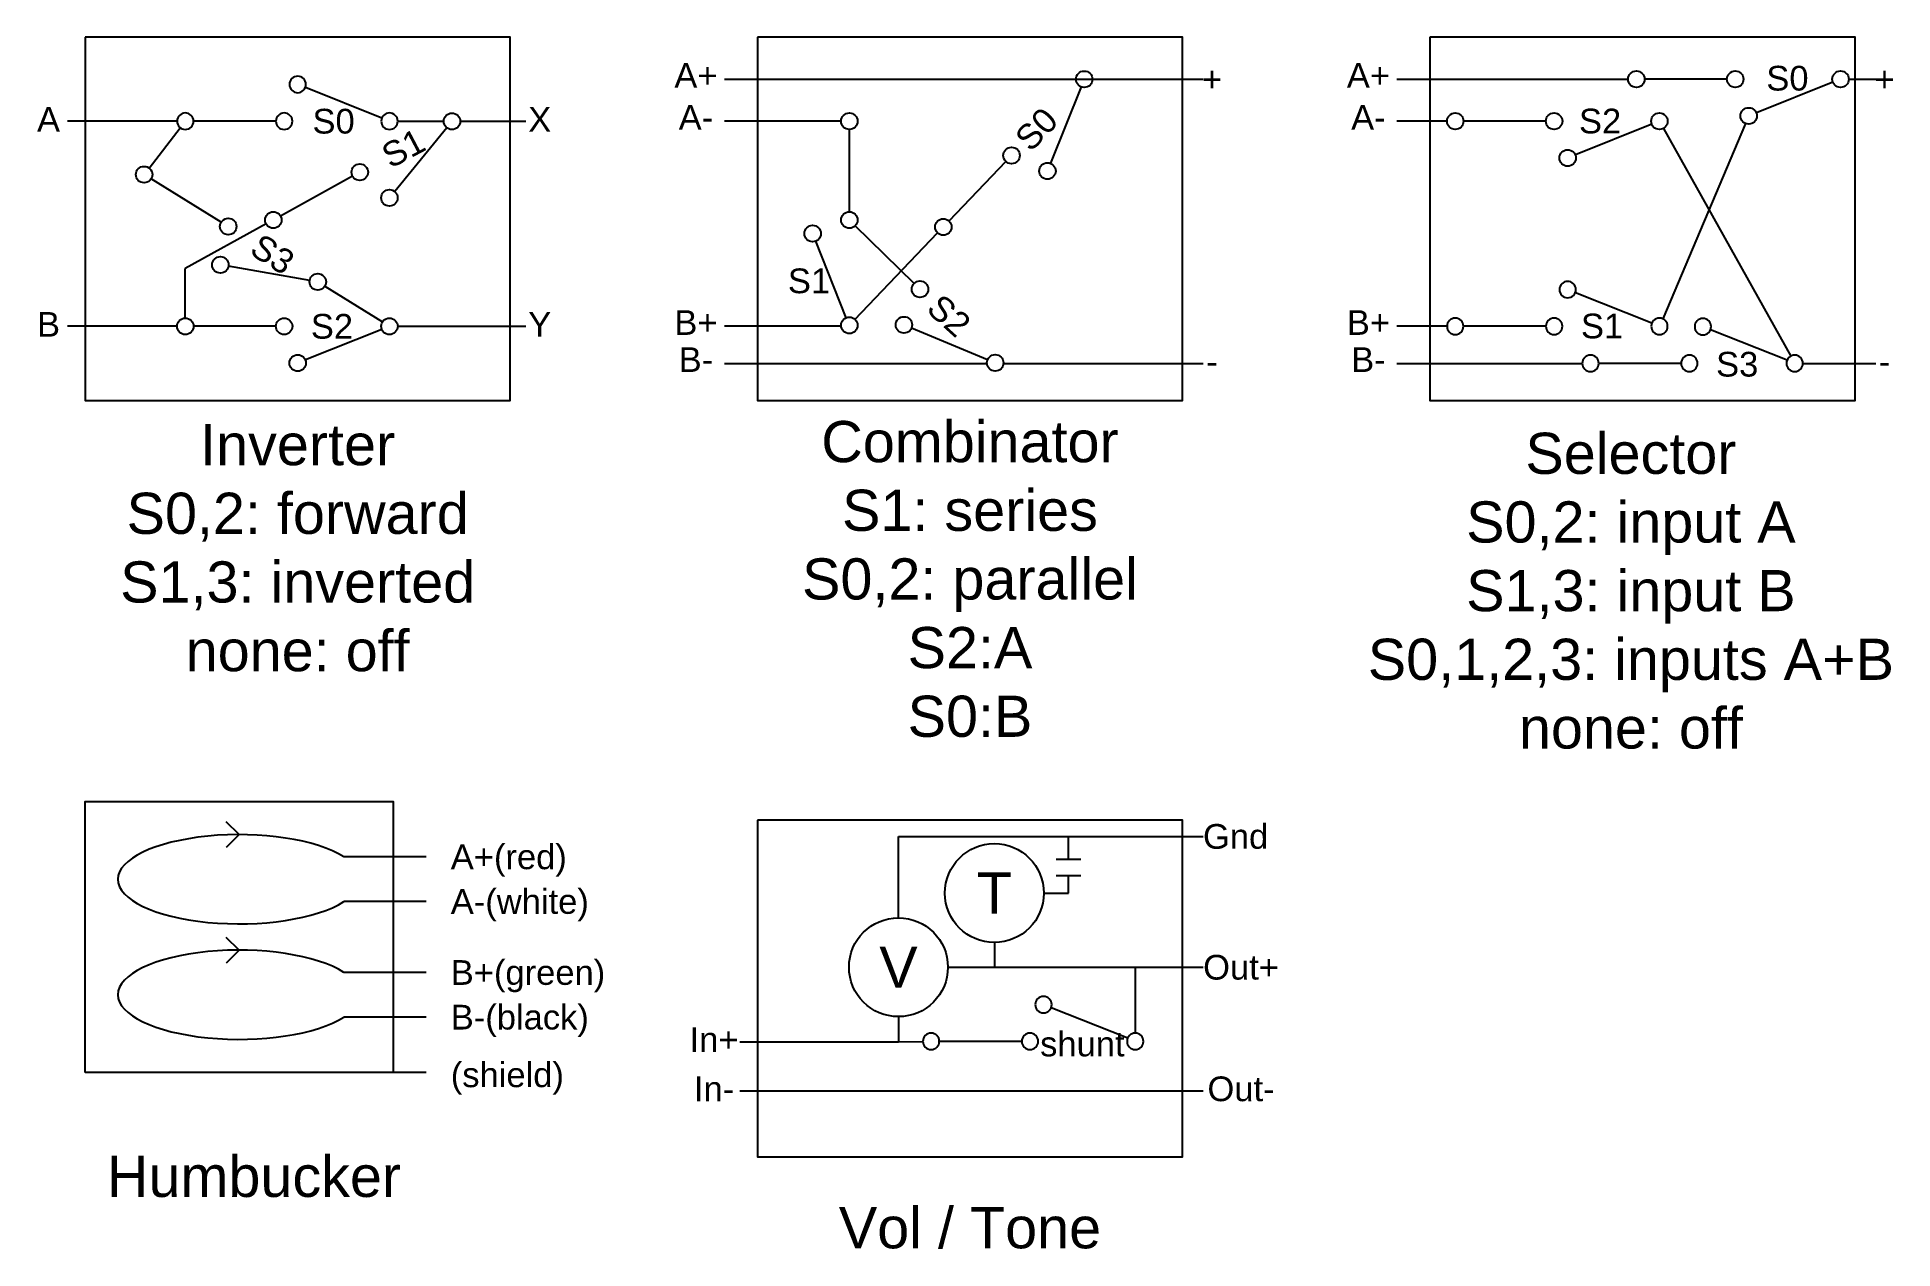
# Model space of a CAD drawing. Header units: millimetres. Extents: x 0 to 124, y -3 to 201.
# Drawn here: x 11.6 to 124.3, y 127.2 to 200.8 of the extents above; entities outside this region: 1.
import ezdxf
from ezdxf.enums import TextEntityAlignment as Align

# ---------------------------------------------------------------- set-up
doc = ezdxf.new("R2010")
doc.units = ezdxf.units.MM
doc.layers.add('text', color=5, linetype='Continuous')
doc.layers.add('wires', color=1, linetype='Continuous')
doc.styles.get("Standard").update_dxf_attribs({"font": 'arial.ttf'})

# ---------------------------------------------------------------- blocks, each defined once
blk = doc.blocks.new('SPST')
for p, q in [((5.5, 0), (0.5, 0)), ((11.93, -0.19), (7.29, -2.04))]:
    blk.add_line(p, q)
for centre in [(0, 0), (6, 0), (12.39, 0), (6.82, -2.23)]:
    blk.add_circle(centre, 0.5)
blk = doc.blocks.new('Inverter')
blk.add_lwpolyline([(-12.9, 0), (-12.9, -22.06), (12.9, -22.06), (12.9, 0)], close=True)
at = {"layer": 'wires'}
for p, q in [((-7.32, -5.1), (-13.96, -5.1)), ((-9.02, -7.95), (-7.13, -5.5)), ((6.07, -5.1), (8.87, -5.1)), ((9.87, -5.1), (13.85, -5.1)), ((-1.92, -11.34), (-6.82, -14.05)), ((-6.82, -17.05), (-6.82, -14.05)), ((1.65, -15.12), (5.15, -17.28)), ((-7.32, -17.55), (-13.96, -17.55)), ((6.07, -17.55), (13.85, -17.55))]:
    blk.add_line(p, q, dxfattribs=at)
at = {"xscale": -1, "rotation": 180}
blk.add_blockref('SPST', (-6.82, -5.1), dxfattribs=at)
for p, rotation in [((-1.48, -11.1), 28.92642583525364), ((-9.32, -8.34), 328.2920671603786)]:
    blk.add_blockref('SPST', p, dxfattribs=dict(rotation=rotation))
blk.add_blockref('SPST', (-6.82, -17.55))
at = {"layer": 'text'}
for s, p in [('A', (-15.12, -4.99)), ('S0', (2.18, -5.1)), ('X', (14.69, -4.99)), ('B', (-15.12, -17.43)), ('S2', (2.08, -17.55)), ('Y', (14.69, -17.43))]:
    blk.add_text(s, height=1.5, dxfattribs=at).set_placement(p, align=Align.MIDDLE_CENTER)
for s, rotation, p in [('S1', 27.8634, (6.41, -6.74)), ('S3', 327.335, (-1.52, -13.17))]:
    blk.add_text(s, height=1.5, rotation=rotation, dxfattribs=at).set_placement(p, align=Align.MIDDLE_CENTER)
at = {"layer": 'text', "insert": (0, -31), "char_height": 2.5, "width": 30.0814, "attachment_point": 5}
blk.add_mtext('{Inverter\\PS0,2: forward\\PS1,3: inverted\\Pnone: off}', dxfattribs=at)
blk = doc.blocks.new('Combinator')
blk.add_lwpolyline([(-12.9, 0), (-12.9, -22.06), (12.9, -22.06), (12.9, 0)], close=True)
at = {"layer": 'wires'}
for p, q in [((-14.9, -2.55), (14.16, -2.55)), ((-7.82, -5.1), (-14.9, -5.1)), ((-6.98, -17.14), (-1.97, -11.88)), ((-7.82, -17.55), (-14.9, -17.55)), ((-14.9, -19.8), (1.03, -19.8)), ((2.03, -19.8), (2.96, -19.8)), ((2.96, -19.8), (14.16, -19.8))]:
    blk.add_line(p, q, dxfattribs=at)
for p, rotation in [((-1.62, -11.52), 46.35273844914347), ((-7.32, -5.1), 270), ((-7.32, -11.1), 315.5922105053476)]:
    blk.add_blockref('SPST', p, dxfattribs=dict(rotation=rotation))
at = {"layer": 'text'}
for s, p in [('A+', (-16.63, -2.32)), ('+', (14.69, -2.55)), ('A-', (-16.63, -4.87)), ('S1', (-9.77, -14.79)), ('B+', (-16.63, -17.32)), ('B-', (-16.63, -19.57)), ('-', (14.69, -19.69))]:
    blk.add_text(s, height=1.5, dxfattribs=at).set_placement(p, align=Align.MIDDLE_CENTER)
for s, rotation, p in [('S0', 46.2035, (4.03, -5.58)), ('S2', 317.9082, (-1.27, -16.9))]:
    blk.add_text(s, height=1.5, rotation=rotation, dxfattribs=at).set_placement(p, align=Align.MIDDLE_CENTER)
at = {"layer": 'text', "insert": (0, -32.9), "char_height": 2.5, "width": 30.0814, "attachment_point": 5}
blk.add_mtext('{Combinator\\PS1: series\\PS0,2: parallel\\PS2:A\\PS0:B}', dxfattribs=at)
blk = doc.blocks.new('Selector')
blk.add_lwpolyline([(-12.9, 0), (-12.9, -22.06), (12.9, -22.06), (12.9, 0)], close=True)
at = {"layer": 'wires'}
for p, q in [((-14.9, -2.55), (-0.87, -2.55)), ((12.52, -2.55), (14.16, -2.55)), ((-11.86, -5.1), (-14.9, -5.1)), ((6.26, -5.24), (1.23, -17.09)), ((1.28, -5.54), (9, -19.37)), ((-11.86, -17.55), (-14.9, -17.55)), ((-14.9, -19.8), (-3.65, -19.8)), ((9.74, -19.8), (14.16, -19.8))]:
    blk.add_line(p, q, dxfattribs=at)
for p in [(-0.37, -2.55), (-11.36, -5.1)]:
    blk.add_blockref('SPST', p)
at = {"xscale": -1, "rotation": 180}
for p in [(-11.36, -17.55), (-3.15, -19.8)]:
    blk.add_blockref('SPST', p, dxfattribs=at)
at = {"layer": 'text'}
for s, p in [('A+', (-16.63, -2.32)), ('S0', (8.8, -2.49)), ('+', (14.69, -2.55)), ('A-', (-16.63, -4.87)), ('S2', (-2.57, -5.09)), ('B+', (-16.63, -17.32)), ('S1', (-2.45, -17.53)), ('B-', (-16.63, -19.57)), ('S3', (5.75, -19.85)), ('-', (14.69, -19.69))]:
    blk.add_text(s, height=1.5, dxfattribs=at).set_placement(p, align=Align.MIDDLE_CENTER)
at = {"layer": 'text', "insert": (-0.7, -33.61), "char_height": 2.5, "width": 33.9782, "attachment_point": 5}
blk.add_mtext('{Selector\\PS0,2: input A\\PS1,3: input B\\PS0,1,2,3: inputs A+B\\Pnone: off}', dxfattribs=at)
blk = doc.blocks.new('Humbucker')
for p, q in [((32.73, 141.5), (31.95, 142.28)), ((32.73, 141.5), (31.95, 140.72)), ((32.73, 134.48), (31.95, 135.26)), ((32.73, 134.48), (31.95, 133.7))]:
    blk.add_line(p, q)
blk.add_lwpolyline([(23.39, 127.07), (23.39, 143.5), (42.08, 143.5), (42.08, 127.07)], close=True)
for centre in [(32.73, 138.79), (32.73, 131.78)]:
    blk.add_ellipse(centre, major_axis=(7.35, 0), ratio=0.368421, start_param=0.523599, end_param=5.759587)
at = {"layer": 'wires'}
for p, q in [((44.08, 140.15), (39.1, 140.15)), ((44.08, 137.44), (39.1, 137.44)), ((44.08, 133.13), (39.1, 133.13)), ((44.08, 130.42), (39.1, 130.42)), ((44.08, 127.07), (39.1, 127.07))]:
    blk.add_line(p, q, dxfattribs=at)
at = {"layer": 'text'}
for s, p in [('A+(red)', (45.58, 140.15)), ('A-(white)', (45.58, 137.44)), ('B+(green)', (45.58, 133.13)), ('B-(black)', (45.58, 130.42)), ('(shield)', (45.58, 126.92))]:
    blk.add_text(s, height=1.5, dxfattribs=at).set_placement(p, align=Align.MIDDLE_LEFT)
at = {"layer": 'text', "insert": (33.64, 120.74), "char_height": 2.5, "width": 30.0814, "attachment_point": 5}
blk.add_mtext('{Humbucker}', dxfattribs=at)
blk = doc.blocks.new('Vol-Tone')
for p, q in [((5.23, -2.37), (6.73, -2.37)), ((5.23, -3.37), (6.73, -3.37)), ((-4.34, -5.93), (-4.34, -4.43)), ((4.48, -4.43), (5.98, -4.43)), ((1.48, -7.43), (1.48, -8.93)), ((-1.34, -8.93), (0.16, -8.93)), ((-4.34, -11.93), (-4.34, -13.43))]:
    blk.add_line(p, q)
blk.add_lwpolyline([(-12.9, 0), (-12.9, -20.43), (12.9, -20.43), (12.9, 0)], close=True)
for centre in [(1.48, -4.43), (-4.34, -8.93)]:
    blk.add_circle(centre, 3)
at = {"layer": 'wires'}
for p, q in [((-4.34, -4.43), (-4.34, -0.99)), ((-4.34, -0.99), (14.15, -0.99)), ((5.98, -2.37), (5.98, -0.99)), ((5.98, -4.43), (5.98, -3.37)), ((0.16, -8.93), (14.15, -8.93)), ((10.04, -12.93), (10.04, -8.93)), ((-13.96, -13.45), (-4.34, -13.45)), ((-4.34, -13.45), (-2.86, -13.44)), ((-13.96, -16.43), (14.15, -16.43))]:
    blk.add_line(p, q, dxfattribs=at)
at = {"xscale": -1, "rotation": 180}
blk.add_blockref('SPST', (-2.36, -13.43), dxfattribs=at)
at = {"layer": 'text'}
for s, height, p in [('Gnd', 1.5, (16.12, -0.99)), ('T', 2.5, (1.48, -4.43)), ('V', 2.5, (-4.34, -8.93)), ('Out+', 1.5, (16.45, -8.93)), ('In+', 1.5, (-15.53, -13.32)), ('shunt', 1.5, (6.82, -13.59)), ('In-', 1.5, (-15.53, -16.31)), ('Out-', 1.5, (16.45, -16.31))]:
    blk.add_text(s, height=height, dxfattribs=at).set_placement(p, align=Align.MIDDLE_CENTER)
at = {"layer": 'text', "insert": (0, -24.76), "char_height": 2.5, "width": 30.0814, "attachment_point": 5}
blk.add_mtext('{Vol / Tone}', dxfattribs=at)

msp = doc.modelspace()

# ---------------------------------------------------------------- block references
for name, p in [('Inverter', (27.46, 200.77)), ('Combinator', (68.26, 200.77)), ('Selector', (109.07, 200.77)), ('Humbucker', (-8.83, 10.87)), ('Vol-Tone', (68.26, 153.25)), ('SPST', (0, 0))]:
    msp.add_blockref(name, p)

doc.saveas('drawing.dxf')
